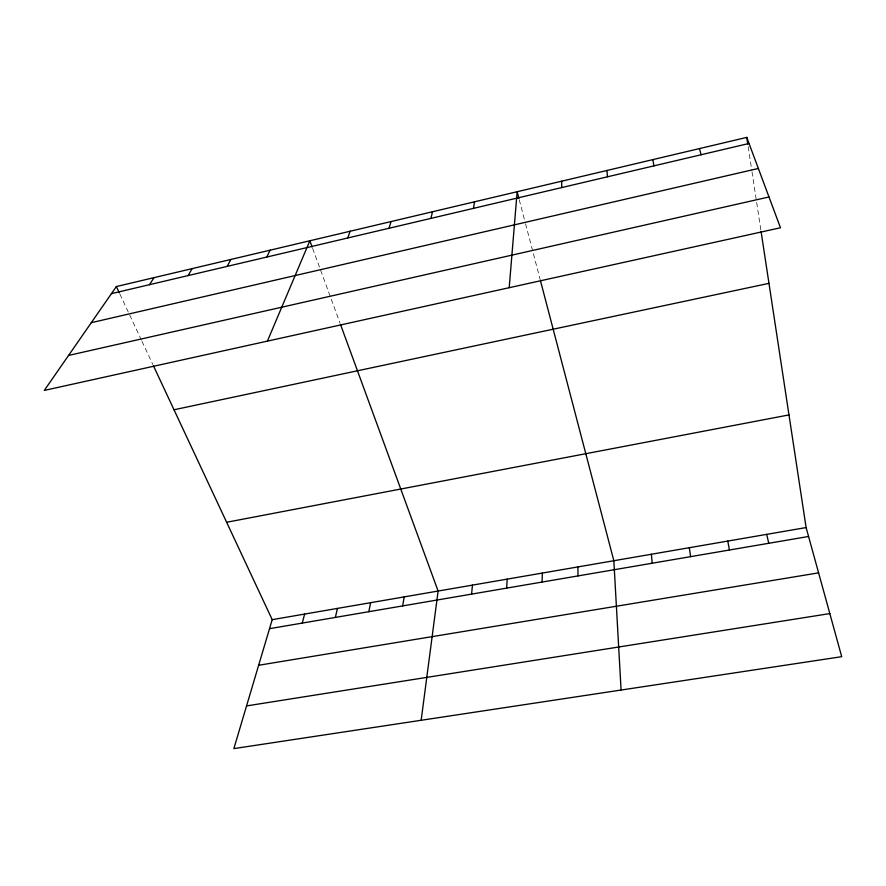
<?xml version="1.0" encoding="UTF-8"?>
<svg xmlns="http://www.w3.org/2000/svg" width="886" height="886" viewBox="0 0 886 886"><rect width="100%" height="100%" fill="white"/><g stroke="black" fill="none" stroke-linecap="round" stroke-linejoin="round"><path stroke-width="0.66" stroke-dasharray="4.43 3.32" d="M119.843 293.997L141.383 340.058M141.97 341.298L152.868 364.6M312.625 248.346L340.036 323.191M519.24 199.749L525.199 222.475M525.553 223.804L540.172 279.611M748.172 146.666L751.804 170.489M752.004 171.818L760.875 230.116"/><path stroke-width="1.33" d="M561.702 187.588L561.713 181.187M542.132 582.058L542.321 573.065M506.648 588.127L507.18 579.134M509.206 287.695L517.147 191.73L518.897 198.409M471.596 594.118L472.448 585.125M421.16 720.274L438.116 591.051L340.501 324.464M473.478 208.365L474.508 201.82M402.676 605.913L404.171 596.898M368.82 611.705L370.625 602.69M430.961 218.377L432.479 211.765M335.34 617.431L337.444 608.416M302.248 623.091L304.64 614.076M153.444 365.818L272.201 619.668L233.86 748.604L841.7 656.681L806.116 527.558L761.074 231.445M389.043 228.256L391.036 221.566M347.722 237.991L350.158 231.235M267.406 341.121L309.845 240.77L312.16 247.083M266.786 257.051L270.097 250.173M227.148 266.387L230.881 259.454M188.054 275.59L192.184 268.613M149.49 284.683L154.02 277.639M116.354 286.555L44.3 390.416L780.477 227.757L746.765 137.396L116.354 286.555L119.256 292.757M111.437 293.643L749.024 143.466M91.291 322.681L758.35 168.462M68.565 355.441L768.993 196.969M173.999 409.775L768.97 283.354M226.628 522.275L788.983 414.914M272.201 619.668L806.116 527.558M269.521 628.683L808.575 536.473M258.646 665.275L818.598 572.865M246.552 705.92L829.828 613.588M699.453 148.593L701.125 154.751M540.515 280.917L613.843 560.727L621.086 690.039M766.7 534.358L768.749 543.295M727.783 541.069L729.422 550.018M652.849 159.624L653.934 165.859M746.765 137.396L747.773 144.019M689.33 547.703L690.593 556.663M651.354 554.259L652.229 563.219M606.943 170.489L607.475 176.801M577.871 566.929L578.026 575.911"/></g></svg>
